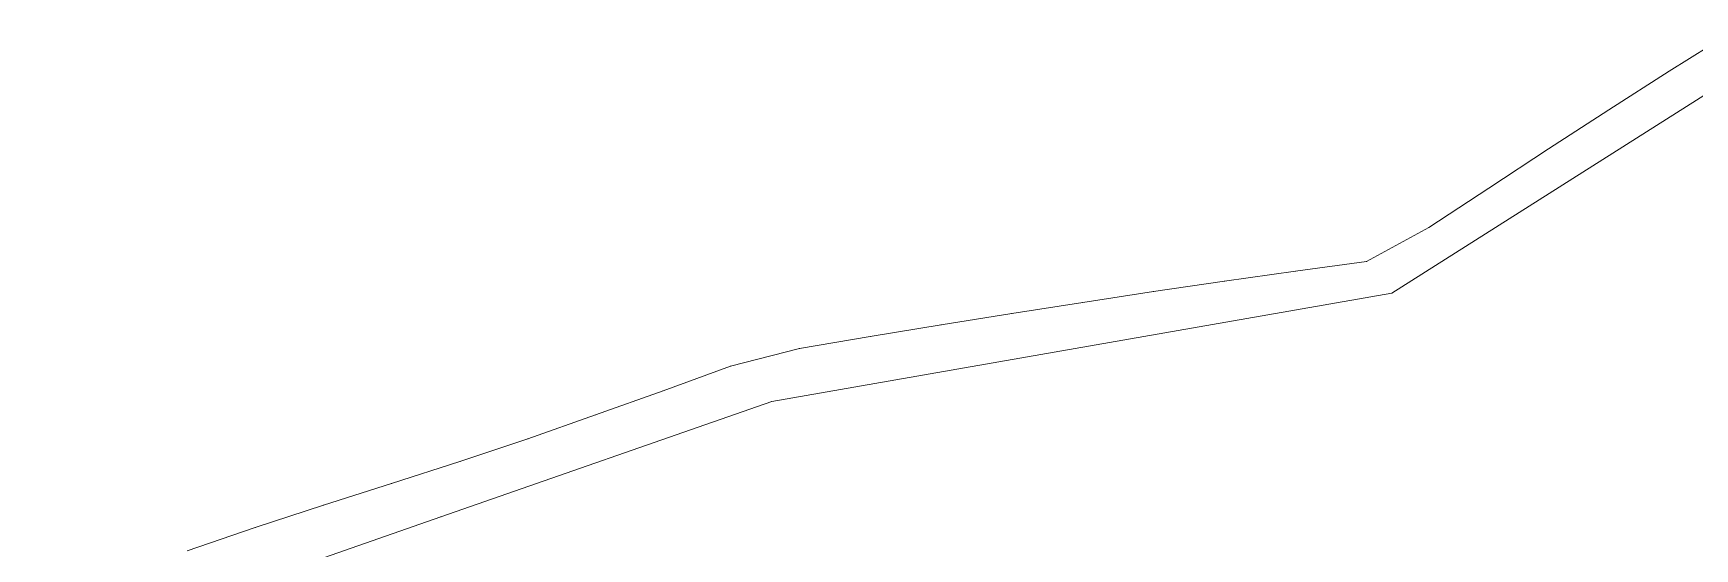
# Model space of a CAD drawing. Header units: metres. Extents: x 150516 to 150824, y 200666 to 200974.
# Drawn here: x 150534.7 to 150650.5, y 200856.4 to 200892.3 of the extents above; entities that cross this region are included whole.
import ezdxf

# ---------------------------------------------------------------- set-up
doc = ezdxf.new("R2010")
doc.units = ezdxf.units.M
doc.layers.add('N-WE-WH-WATERBODEM-G-_', color=7, linetype='Continuous')

# ---------------------------------------------------------------- blocks, each defined once
blk = doc.blocks.new('INVISIBLE')
at = {"color": 0, "linetype": 'Continuous', "lineweight": 9}
for p, q in [((-0.0125, 0), (0.0125, 0)), ((0, -0.0125), (0, 0.0125))]:
    blk.add_line(p, q, dxfattribs=at)

msp = doc.modelspace()

# ---------------------------------------------------------------- linework, layer by layer
at = {"layer": 'N-WE-WH-WATERBODEM-G-_', "color": 96, "linetype": 'Continuous', "lineweight": 9}
for p, q in [((150648.74, 200889.65, 18.13), (150652.98, 200892.29, 18.12)), ((150654.87, 200890.3, 17.25), (150629.4, 200874.16, 17.17)), ((150644.53, 200886.95, 18.11), (150648.74, 200889.65, 18.13)), ((150640.33, 200884.24, 18.09), (150644.53, 200886.95, 18.11)), ((150636.15, 200881.49, 18.05), (150640.33, 200884.24, 18.09)), ((150631.97, 200878.75, 18.01), (150636.15, 200881.49, 18.05)), ((150627.64, 200876.38, 18), (150631.97, 200878.75, 18.01)), ((150617.73, 200875.01, 18.05), (150622.68, 200875.7, 18.03)), ((150622.68, 200875.7, 18.03), (150627.64, 200876.38, 18)), ((150607.84, 200873.53, 18.07), (150612.78, 200874.29, 18.07)), ((150612.78, 200874.29, 18.07), (150617.73, 200875.01, 18.05)), ((150629.4, 200874.16, 17.17), (150586.16, 200866.63, 16.94)), ((150602.9, 200872.76, 18.06), (150607.84, 200873.53, 18.07)), ((150593.03, 200871.14, 18.03), (150597.97, 200871.96, 18.05)), ((150597.97, 200871.96, 18.05), (150602.9, 200872.76, 18.06)), ((150588.1, 200870.32, 18.02), (150593.03, 200871.14, 18.03)), ((150583.28, 200869.08, 17.97), (150588.1, 200870.32, 18.02)), ((150578.58, 200867.37, 17.92), (150583.28, 200869.08, 17.97)), ((150573.87, 200865.68, 17.88), (150578.58, 200867.37, 17.92)), ((150586.16, 200866.63, 16.94), (150563.08, 200858.58, 16.79)), ((150569.15, 200864.02, 17.85), (150573.87, 200865.68, 17.88)), ((150564.41, 200862.43, 17.84), (150569.15, 200864.02, 17.85)), ((150559.65, 200860.91, 17.85), (150564.41, 200862.43, 17.84)), ((150554.89, 200859.39, 17.87), (150559.65, 200860.91, 17.85)), ((150550.14, 200857.83, 17.87), (150554.89, 200859.39, 17.87)), ((150563.08, 200858.58, 16.79), (150534.66, 200848.67, 16.68)), ((150545.4, 200856.22, 17.85), (150550.14, 200857.83, 17.87))]:
    msp.add_line(p, q, dxfattribs=at)
at = {"layer": 'N-WE-WH-WATERBODEM-G-_', "color": 7, "linetype": 'Continuous', "lineweight": 5}
msp.add_polyline3d([(150652.98, 200892.29, 18.22), (150648.74, 200889.65, 18.22), (150644.53, 200886.95, 18.22), (150640.33, 200884.24, 18.22), (150636.15, 200881.49, 18.22), (150631.97, 200878.75, 18.22), (150627.64, 200876.38, 18.22), (150622.68, 200875.7, 18.22), (150617.73, 200875.01, 18.22), (150612.78, 200874.29, 18.22), (150607.84, 200873.53, 18.22), (150602.9, 200872.76, 18.22), (150597.97, 200871.96, 18.22), (150593.03, 200871.14, 18.22), (150588.1, 200870.32, 18.22), (150583.28, 200869.08, 18.22), (150578.58, 200867.37, 18.22), (150573.87, 200865.68, 18.22), (150569.15, 200864.02, 18.22), (150564.41, 200862.43, 18.22), (150559.65, 200860.91, 18.22), (150554.89, 200859.39, 18.22), (150550.14, 200857.83, 18.22), (150545.4, 200856.22, 18.22)], dxfattribs=at)

# ---------------------------------------------------------------- block references
at = {"layer": 'N-WE-WH-WATERBODEM-G-_', "color": 96, "linetype": 'Continuous', "lineweight": 9}
for p in [(150648.74, 200889.65, 18.13), (150644.53, 200886.95, 18.11), (150640.33, 200884.24, 18.09), (150636.15, 200881.49, 18.05), (150631.97, 200878.75, 18.01), (150622.68, 200875.7, 18.03), (150627.64, 200876.38, 18), (150612.78, 200874.29, 18.07), (150617.73, 200875.01, 18.05), (150607.84, 200873.53, 18.07), (150629.4, 200874.16, 17.17), (150597.97, 200871.96, 18.05), (150602.9, 200872.76, 18.06), (150593.03, 200871.14, 18.03), (150588.1, 200870.32, 18.02), (150583.28, 200869.08, 17.97), (150578.58, 200867.37, 17.92), (150586.16, 200866.63, 16.94), (150573.87, 200865.68, 17.88), (150569.15, 200864.02, 17.85), (150564.41, 200862.43, 17.84), (150559.65, 200860.91, 17.85), (150554.89, 200859.39, 17.87), (150563.08, 200858.58, 16.79), (150550.14, 200857.83, 17.87)]:
    msp.add_blockref('INVISIBLE', p, dxfattribs=at)

doc.saveas('drawing.dxf')
